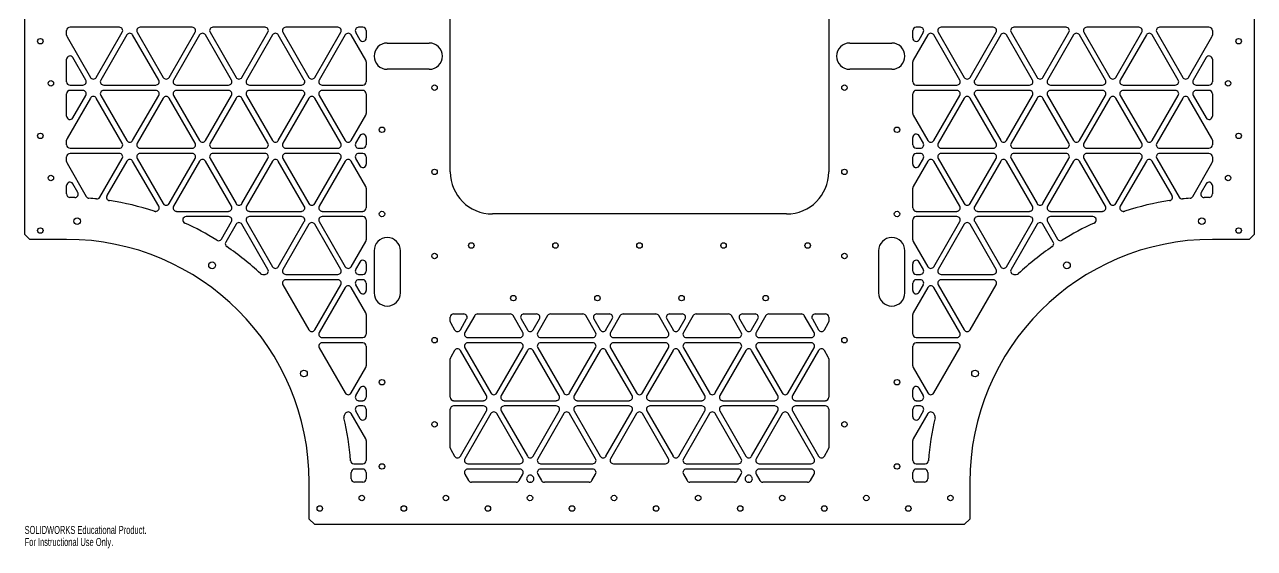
# Model space of a CAD drawing. Header units: inches. Extents: x -14.6 to 14.6, y -15.4 to 14.9.
# Drawn here: x -14.62 to 14.62, y -15.45 to -3 of the extents above; entities that cross this region are included whole.
import ezdxf

# ---------------------------------------------------------------- set-up
doc = ezdxf.new("R2010")
doc.units = ezdxf.units.IN
doc.header["$MEASUREMENT"] = 0
doc.styles.add('SLDTEXTSTYLE0', font='TXT', dxfattribs={"width": 0.7})

msp = doc.modelspace()

# ---------------------------------------------------------------- linework, layer by layer
at = {"color": 7, "linetype": 'Continuous', "lineweight": 25}
for p, q in [((-14.625, 7.98), (-14.625, -7.98)), ((14.625, -7.98), (14.625, 7.98)), ((-4.5, -6.5), (-4.5, 4.25)), ((4.5, 4.25), (4.5, -6.5)), ((-13.625, -3.254), (-13.625, -3.143)), ((-12.371, -3.062), (-13.545, -3.062)), ((-12.921, -4.255), (-12.302, -3.183)), ((-11.947, -3.183), (-11.328, -4.255)), ((-10.639, -3.062), (-11.878, -3.062)), ((-11.189, -4.255), (-10.57, -3.183)), ((-10.215, -3.183), (-9.596, -4.255)), ((-8.907, -3.062), (-10.145, -3.062)), ((-9.457, -4.255), (-8.838, -3.183)), ((-8.483, -3.183), (-7.864, -4.255)), ((-7.175, -3.062), (-8.413, -3.062)), ((-7.725, -4.255), (-7.106, -3.183)), ((-6.751, -3.183), (-6.649, -3.358)), ((-6.58, -3.062), (-6.681, -3.062)), ((-6.5, -3.143), (-6.5, -3.318)), ((6.5, -3.318), (6.5, -3.143)), ((6.681, -3.062), (6.58, -3.062)), ((6.649, -3.358), (6.751, -3.183)), ((7.106, -3.183), (7.725, -4.255)), ((8.413, -3.062), (7.175, -3.062)), ((7.864, -4.255), (8.483, -3.183)), ((8.838, -3.183), (9.457, -4.255)), ((10.145, -3.062), (8.907, -3.062)), ((9.596, -4.255), (10.215, -3.183)), ((10.57, -3.183), (11.189, -4.255)), ((11.878, -3.062), (10.639, -3.062)), ((11.328, -4.255), (11.947, -3.183)), ((12.302, -3.183), (12.921, -4.255)), ((13.545, -3.062), (12.371, -3.062)), ((13.625, -3.143), (13.625, -3.254)), ((-13.614, -3.294), (-13.06, -4.255)), ((-12.194, -3.245), (-12.813, -4.317)), ((-11.436, -4.317), (-12.055, -3.245)), ((-10.462, -3.245), (-11.081, -4.317)), ((-9.704, -4.317), (-10.323, -3.245)), ((-8.73, -3.245), (-9.349, -4.317)), ((-7.972, -4.317), (-8.591, -3.245)), ((-6.997, -3.245), (-7.617, -4.317)), ((-6.511, -3.848), (-6.859, -3.245)), ((-6, -3.438), (-5, -3.438)), ((5, -3.438), (6, -3.438)), ((6.859, -3.245), (6.511, -3.848)), ((7.617, -4.317), (6.997, -3.245)), ((8.591, -3.245), (7.972, -4.317)), ((9.349, -4.317), (8.73, -3.245)), ((10.323, -3.245), (9.704, -4.317)), ((11.081, -4.317), (10.462, -3.245)), ((12.055, -3.245), (11.436, -4.317)), ((12.813, -4.317), (12.194, -3.245)), ((13.06, -4.255), (13.614, -3.294)), ((-13.168, -4.317), (-13.476, -3.784)), ((13.476, -3.784), (13.168, -4.317)), ((-13.625, -4.357), (-13.625, -3.824)), ((-6.5, -3.888), (-6.5, -4.357)), ((-5, -4.062), (-6, -4.062)), ((6, -4.062), (5, -4.062)), ((6.5, -4.357), (6.5, -3.888)), ((13.625, -3.824), (13.625, -4.357)), ((-13.625, -5.176), (-13.625, -4.643)), ((-13.545, -4.438), (-13.237, -4.438)), ((-13.237, -4.562), (-13.545, -4.562)), ((-12.744, -4.438), (-11.505, -4.438)), ((-11.505, -4.562), (-12.744, -4.562)), ((-11.012, -4.438), (-9.773, -4.438)), ((-9.773, -4.562), (-11.012, -4.562)), ((-9.279, -4.438), (-8.041, -4.438)), ((-8.041, -4.562), (-9.279, -4.562)), ((-7.547, -4.438), (-6.58, -4.438)), ((-6.58, -4.562), (-7.547, -4.562)), ((-6.5, -4.643), (-6.5, -5.112)), ((6.5, -5.112), (6.5, -4.643)), ((6.58, -4.438), (7.547, -4.438)), ((7.547, -4.562), (6.58, -4.562)), ((8.041, -4.438), (9.279, -4.438)), ((9.279, -4.562), (8.041, -4.562)), ((9.773, -4.438), (11.012, -4.438)), ((11.012, -4.562), (9.773, -4.562)), ((11.505, -4.438), (12.744, -4.438)), ((12.744, -4.562), (11.505, -4.562)), ((13.237, -4.438), (13.545, -4.438)), ((13.545, -4.562), (13.237, -4.562)), ((13.625, -4.643), (13.625, -5.176)), ((-13.06, -4.745), (-13.614, -5.706)), ((-13.476, -5.216), (-13.168, -4.683)), ((-12.302, -5.817), (-12.921, -4.745)), ((-12.813, -4.683), (-12.194, -5.755)), ((-12.055, -5.755), (-11.436, -4.683)), ((-11.328, -4.745), (-11.947, -5.817)), ((-10.57, -5.817), (-11.189, -4.745)), ((-11.081, -4.683), (-10.462, -5.755)), ((-10.323, -5.755), (-9.704, -4.683)), ((-9.596, -4.745), (-10.215, -5.817)), ((-8.838, -5.817), (-9.457, -4.745)), ((-9.349, -4.683), (-8.73, -5.755)), ((-8.591, -5.755), (-7.972, -4.683)), ((-7.864, -4.745), (-8.483, -5.817)), ((-7.106, -5.817), (-7.725, -4.745)), ((-7.617, -4.683), (-6.997, -5.755)), ((6.997, -5.755), (7.617, -4.683)), ((7.725, -4.745), (7.106, -5.817)), ((8.483, -5.817), (7.864, -4.745)), ((7.972, -4.683), (8.591, -5.755)), ((8.73, -5.755), (9.349, -4.683)), ((9.457, -4.745), (8.838, -5.817)), ((10.215, -5.817), (9.596, -4.745)), ((9.704, -4.683), (10.323, -5.755)), ((10.462, -5.755), (11.081, -4.683)), ((11.189, -4.745), (10.57, -5.817)), ((11.947, -5.817), (11.328, -4.745)), ((11.436, -4.683), (12.055, -5.755)), ((12.194, -5.755), (12.813, -4.683)), ((12.921, -4.745), (12.302, -5.817)), ((13.614, -5.706), (13.06, -4.745)), ((13.168, -4.683), (13.476, -5.216)), ((-6.859, -5.755), (-6.511, -5.152)), ((6.511, -5.152), (6.859, -5.755)), ((-13.625, -5.857), (-13.625, -5.746)), ((-6.649, -5.642), (-6.751, -5.817)), ((-6.5, -5.682), (-6.5, -5.857)), ((6.5, -5.857), (6.5, -5.682)), ((6.751, -5.817), (6.649, -5.642)), ((13.625, -5.746), (13.625, -5.857)), ((-13.625, -6.254), (-13.625, -6.143)), ((-13.545, -5.938), (-12.371, -5.938)), ((-12.371, -6.062), (-13.545, -6.062)), ((-11.878, -5.938), (-10.639, -5.938)), ((-10.639, -6.062), (-11.878, -6.062)), ((-10.145, -5.938), (-8.907, -5.938)), ((-8.907, -6.062), (-10.145, -6.062)), ((-8.413, -5.938), (-7.175, -5.938)), ((-7.175, -6.062), (-8.413, -6.062)), ((-6.681, -5.938), (-6.58, -5.938)), ((-6.58, -6.062), (-6.681, -6.062)), ((-6.5, -6.143), (-6.5, -6.318)), ((6.5, -6.318), (6.5, -6.143)), ((6.58, -5.938), (6.681, -5.938)), ((6.681, -6.062), (6.58, -6.062)), ((7.175, -5.938), (8.413, -5.938)), ((8.413, -6.062), (7.175, -6.062)), ((8.907, -5.938), (10.145, -5.938)), ((10.145, -6.062), (8.907, -6.062)), ((10.639, -5.938), (11.878, -5.938)), ((11.878, -6.062), (10.639, -6.062)), ((12.371, -5.938), (13.545, -5.938)), ((13.545, -6.062), (12.371, -6.062)), ((13.625, -6.143), (13.625, -6.254)), ((-13.614, -6.294), (-13.157, -7.086)), ((-12.833, -7.103), (-12.302, -6.183)), ((-12.194, -6.245), (-12.666, -7.063)), ((-11.436, -7.317), (-12.055, -6.245)), ((-11.947, -6.183), (-11.328, -7.255)), ((-11.189, -7.255), (-10.57, -6.183)), ((-10.462, -6.245), (-11.081, -7.317)), ((-9.704, -7.317), (-10.323, -6.245)), ((-10.215, -6.183), (-9.596, -7.255)), ((-9.457, -7.255), (-8.838, -6.183)), ((-8.73, -6.245), (-9.349, -7.317)), ((-7.972, -7.317), (-8.591, -6.245)), ((-8.483, -6.183), (-7.864, -7.255)), ((-7.725, -7.255), (-7.106, -6.183)), ((-6.997, -6.245), (-7.617, -7.317)), ((-6.511, -6.848), (-6.859, -6.245)), ((-6.751, -6.183), (-6.649, -6.358)), ((6.859, -6.245), (6.511, -6.848)), ((6.649, -6.358), (6.751, -6.183)), ((7.617, -7.317), (6.997, -6.245)), ((7.106, -6.183), (7.725, -7.255)), ((7.864, -7.255), (8.483, -6.183)), ((8.591, -6.245), (7.972, -7.317)), ((9.349, -7.317), (8.73, -6.245)), ((8.838, -6.183), (9.457, -7.255)), ((9.596, -7.255), (10.215, -6.183)), ((10.323, -6.245), (9.704, -7.317)), ((11.081, -7.317), (10.462, -6.245)), ((10.57, -6.183), (11.189, -7.255)), ((11.328, -7.255), (11.947, -6.183)), ((12.055, -6.245), (11.436, -7.317)), ((12.666, -7.063), (12.194, -6.245)), ((12.302, -6.183), (12.833, -7.103)), ((13.157, -7.086), (13.614, -6.294)), ((-13.625, -7.025), (-13.625, -6.824)), ((-13.358, -6.988), (-13.476, -6.784)), ((-6.5, -6.888), (-6.5, -7.357)), ((6.5, -7.357), (6.5, -6.888)), ((13.476, -6.784), (13.358, -6.988)), ((13.625, -6.824), (13.625, -7.025)), ((-11.517, -7.438), (-11.505, -7.438)), ((-11.012, -7.438), (-9.773, -7.438)), ((-9.773, -7.562), (-10.783, -7.562)), ((-9.279, -7.438), (-8.041, -7.438)), ((-8.041, -7.562), (-9.279, -7.562)), ((-7.547, -7.438), (-6.58, -7.438)), ((-6.58, -7.562), (-7.547, -7.562)), ((3.5, -7.5), (-3.5, -7.5)), ((6.58, -7.438), (7.547, -7.438)), ((7.547, -7.562), (6.58, -7.562)), ((8.041, -7.438), (9.279, -7.438)), ((9.279, -7.562), (8.041, -7.562)), ((9.773, -7.438), (11.012, -7.438)), ((10.783, -7.562), (9.773, -7.562)), ((11.505, -7.438), (11.517, -7.438)), ((-9.942, -8.096), (-9.704, -7.683)), ((-9.596, -7.745), (-9.842, -8.171)), ((-8.838, -8.818), (-9.457, -7.745)), ((-9.349, -7.683), (-8.73, -8.755)), ((-8.591, -8.755), (-7.972, -7.683)), ((-7.864, -7.745), (-8.483, -8.818)), ((-7.106, -8.818), (-7.725, -7.745)), ((-7.617, -7.683), (-6.997, -8.755)), ((-6.5, -7.643), (-6.5, -8.112)), ((6.5, -8.112), (6.5, -7.643)), ((6.997, -8.755), (7.617, -7.683)), ((7.725, -7.745), (7.106, -8.818)), ((8.483, -8.818), (7.864, -7.745)), ((7.972, -7.683), (8.591, -8.755)), ((8.73, -8.755), (9.349, -7.683)), ((9.457, -7.745), (8.838, -8.818)), ((9.842, -8.171), (9.596, -7.745)), ((9.704, -7.683), (9.942, -8.096)), ((-14.625, -7.98), (-14.5, -8.105)), ((-13.625, -8.105), (-14.5, -8.105)), ((-6.859, -8.755), (-6.511, -8.152)), ((6.511, -8.152), (6.859, -8.755)), ((14.5, -8.105), (13.625, -8.105)), ((14.5, -8.105), (14.625, -7.98)), ((-6.312, -8.375), (-6.312, -9.375)), ((-5.688, -9.375), (-5.688, -8.375)), ((5.688, -8.375), (5.688, -9.375)), ((6.312, -9.375), (6.312, -8.375)), ((-6.649, -8.642), (-6.751, -8.818)), ((-6.5, -8.682), (-6.5, -8.857)), ((6.5, -8.857), (6.5, -8.682)), ((6.751, -8.818), (6.649, -8.642)), ((-8.962, -8.938), (-8.907, -8.938)), ((-8.413, -8.938), (-7.175, -8.938)), ((-7.175, -9.062), (-8.413, -9.062)), ((-6.681, -8.938), (-6.58, -8.938)), ((-6.58, -9.062), (-6.681, -9.062)), ((6.58, -8.938), (6.681, -8.938)), ((6.681, -9.062), (6.58, -9.062)), ((7.175, -8.938), (8.413, -8.938)), ((8.413, -9.062), (7.175, -9.062)), ((8.907, -8.938), (8.962, -8.938)), ((-8.483, -9.182), (-7.864, -10.255)), ((-7.725, -10.255), (-7.106, -9.182)), ((-6.997, -9.245), (-7.617, -10.318)), ((-6.511, -9.848), (-6.859, -9.245)), ((-6.751, -9.182), (-6.649, -9.358)), ((-6.5, -9.143), (-6.5, -9.318)), ((6.5, -9.318), (6.5, -9.143)), ((6.859, -9.245), (6.511, -9.848)), ((6.649, -9.358), (6.751, -9.182)), ((7.617, -10.318), (6.997, -9.245)), ((7.106, -9.182), (7.725, -10.255)), ((7.864, -10.255), (8.483, -9.182)), ((-6.5, -9.888), (-6.5, -10.357)), ((-4.42, -9.875), (-4.18, -9.875)), ((-3.92, -9.915), (-4.153, -10.318)), ((-3.851, -9.875), (-3.077, -9.875)), ((-2.776, -10.318), (-3.008, -9.915)), ((-2.748, -9.875), (-2.448, -9.875)), ((-2.188, -9.915), (-2.421, -10.318)), ((-2.119, -9.875), (-1.345, -9.875)), ((-1.044, -10.318), (-1.276, -9.915)), ((-1.016, -9.875), (-0.716, -9.875)), ((-0.456, -9.915), (-0.688, -10.318)), ((-0.387, -9.875), (0.387, -9.875)), ((0.688, -10.318), (0.456, -9.915)), ((0.716, -9.875), (1.016, -9.875)), ((1.276, -9.915), (1.044, -10.318)), ((1.345, -9.875), (2.119, -9.875)), ((2.421, -10.318), (2.188, -9.915)), ((2.448, -9.875), (2.748, -9.875)), ((3.008, -9.915), (2.776, -10.318)), ((3.077, -9.875), (3.851, -9.875)), ((4.153, -10.318), (3.92, -9.915)), ((4.18, -9.875), (4.42, -9.875)), ((6.5, -10.357), (6.5, -9.888)), ((-4.5, -10.059), (-4.5, -9.955)), ((-4.489, -10.099), (-4.399, -10.255)), ((-4.261, -10.255), (-4.111, -9.995)), ((-2.817, -9.995), (-2.667, -10.255)), ((-2.529, -10.255), (-2.379, -9.995)), ((-1.085, -9.995), (-0.935, -10.255)), ((-0.797, -10.255), (-0.647, -9.995)), ((0.647, -9.995), (0.797, -10.255)), ((0.935, -10.255), (1.085, -9.995)), ((2.379, -9.995), (2.529, -10.255)), ((2.667, -10.255), (2.817, -9.995)), ((4.111, -9.995), (4.261, -10.255)), ((4.399, -10.255), (4.489, -10.099)), ((4.5, -9.955), (4.5, -10.059)), ((-7.547, -10.438), (-6.58, -10.438)), ((-4.083, -10.438), (-2.845, -10.438)), ((-2.351, -10.438), (-1.113, -10.438)), ((-0.619, -10.438), (0.619, -10.438)), ((1.113, -10.438), (2.351, -10.438)), ((2.845, -10.438), (4.083, -10.438)), ((6.58, -10.438), (7.547, -10.438)), ((-7.617, -10.682), (-6.997, -11.755)), ((-6.58, -10.562), (-7.547, -10.562)), ((-6.5, -10.643), (-6.5, -11.112)), ((-4.399, -10.745), (-4.489, -10.901)), ((-3.642, -11.818), (-4.261, -10.745)), ((-4.153, -10.682), (-3.533, -11.755)), ((-2.845, -10.562), (-4.083, -10.562)), ((-3.395, -11.755), (-2.776, -10.682)), ((-2.667, -10.745), (-3.287, -11.818)), ((-1.91, -11.818), (-2.529, -10.745)), ((-2.421, -10.682), (-1.801, -11.755)), ((-1.113, -10.562), (-2.351, -10.562)), ((-1.663, -11.755), (-1.044, -10.682)), ((-0.935, -10.745), (-1.555, -11.818)), ((-0.178, -11.818), (-0.797, -10.745)), ((-0.688, -10.682), (-0.069, -11.755)), ((0.619, -10.562), (-0.619, -10.562)), ((0.069, -11.755), (0.688, -10.682)), ((0.797, -10.745), (0.178, -11.818)), ((1.555, -11.818), (0.935, -10.745)), ((1.044, -10.682), (1.663, -11.755)), ((2.351, -10.562), (1.113, -10.562)), ((1.801, -11.755), (2.421, -10.682)), ((2.529, -10.745), (1.91, -11.818)), ((3.287, -11.818), (2.667, -10.745)), ((2.776, -10.682), (3.395, -11.755)), ((4.083, -10.562), (2.845, -10.562)), ((3.533, -11.755), (4.153, -10.682)), ((4.261, -10.745), (3.642, -11.818)), ((4.489, -10.901), (4.399, -10.745)), ((6.5, -11.112), (6.5, -10.643)), ((7.547, -10.562), (6.58, -10.562)), ((6.997, -11.755), (7.617, -10.682)), ((-4.5, -11.857), (-4.5, -10.941)), ((4.5, -10.941), (4.5, -11.857)), ((-6.859, -11.755), (-6.511, -11.152)), ((6.511, -11.152), (6.859, -11.755)), ((-6.649, -11.642), (-6.751, -11.818)), ((-6.5, -11.682), (-6.5, -11.857)), ((6.5, -11.857), (6.5, -11.682)), ((6.751, -11.818), (6.649, -11.642)), ((-6.681, -11.938), (-6.58, -11.938)), ((-4.42, -11.938), (-3.711, -11.938)), ((-3.217, -11.938), (-1.979, -11.938)), ((-1.485, -11.938), (-0.247, -11.938)), ((0.247, -11.938), (1.485, -11.938)), ((1.979, -11.938), (3.217, -11.938)), ((3.711, -11.938), (4.42, -11.938)), ((6.58, -11.938), (6.681, -11.938)), ((-6.997, -12.245), (-7.022, -12.287)), ((-6.511, -12.848), (-6.859, -12.245)), ((-6.751, -12.182), (-6.649, -12.358)), ((-6.58, -12.062), (-6.681, -12.062)), ((-6.5, -12.143), (-6.5, -12.318)), ((-4.5, -13.059), (-4.5, -12.143)), ((-3.711, -12.062), (-4.42, -12.062)), ((-4.261, -13.255), (-3.642, -12.182)), ((-3.533, -12.245), (-4.153, -13.318)), ((-2.776, -13.318), (-3.395, -12.245)), ((-3.287, -12.182), (-2.667, -13.255)), ((-1.979, -12.062), (-3.217, -12.062)), ((-2.529, -13.255), (-1.91, -12.182)), ((-1.801, -12.245), (-2.421, -13.318)), ((-1.044, -13.318), (-1.663, -12.245)), ((-1.555, -12.182), (-0.935, -13.255)), ((-0.247, -12.062), (-1.485, -12.062)), ((-0.797, -13.255), (-0.178, -12.182)), ((-0.069, -12.245), (-0.688, -13.318)), ((0.688, -13.318), (0.069, -12.245)), ((0.178, -12.182), (0.797, -13.255)), ((1.485, -12.062), (0.247, -12.062)), ((0.935, -13.255), (1.555, -12.182)), ((1.663, -12.245), (1.044, -13.318)), ((2.421, -13.318), (1.801, -12.245)), ((1.91, -12.182), (2.529, -13.255)), ((3.217, -12.062), (1.979, -12.062)), ((2.667, -13.255), (3.287, -12.182)), ((3.395, -12.245), (2.776, -13.318)), ((4.153, -13.318), (3.533, -12.245)), ((3.642, -12.182), (4.261, -13.255)), ((4.42, -12.062), (3.711, -12.062)), ((4.5, -12.143), (4.5, -13.059)), ((6.5, -12.318), (6.5, -12.143)), ((6.859, -12.245), (6.511, -12.848)), ((6.681, -12.062), (6.58, -12.062)), ((6.649, -12.358), (6.751, -12.182)), ((7.022, -12.287), (6.997, -12.245)), ((-6.5, -12.888), (-6.5, -13.357)), ((-4.489, -13.099), (-4.399, -13.255)), ((4.399, -13.255), (4.489, -13.099)), ((6.5, -13.357), (6.5, -12.888)), ((-6.795, -13.438), (-6.58, -13.438)), ((-4.083, -13.438), (-2.845, -13.438)), ((-2.351, -13.438), (-1.113, -13.438)), ((-0.619, -13.438), (0.619, -13.438)), ((1.113, -13.438), (2.351, -13.438)), ((2.845, -13.438), (4.083, -13.438)), ((6.58, -13.438), (6.795, -13.438)), ((-6.58, -13.562), (-6.779, -13.562)), ((-6.5, -13.643), (-6.5, -13.795)), ((-4.153, -13.682), (-4.065, -13.835)), ((-2.845, -13.562), (-4.083, -13.562)), ((-2.864, -13.835), (-2.776, -13.682)), ((-2.667, -13.745), (-2.673, -13.755)), ((-2.523, -13.755), (-2.529, -13.745)), ((-2.421, -13.682), (-2.332, -13.835)), ((-1.113, -13.562), (-2.351, -13.562)), ((-1.132, -13.835), (-1.044, -13.682)), ((1.044, -13.682), (1.132, -13.835)), ((2.351, -13.562), (1.113, -13.562)), ((2.332, -13.835), (2.421, -13.682)), ((2.529, -13.745), (2.523, -13.755)), ((2.673, -13.755), (2.667, -13.745)), ((2.776, -13.682), (2.864, -13.835)), ((4.083, -13.562), (2.845, -13.562)), ((4.065, -13.835), (4.153, -13.682)), ((6.5, -13.795), (6.5, -13.643)), ((6.779, -13.562), (6.58, -13.562)), ((-7.855, -14.75), (-7.855, -13.875)), ((-6.58, -13.875), (-6.775, -13.875)), ((-2.933, -13.875), (-3.995, -13.875)), ((-2.592, -13.875), (-2.604, -13.875)), ((-1.201, -13.875), (-2.263, -13.875)), ((2.263, -13.875), (1.201, -13.875)), ((2.604, -13.875), (2.592, -13.875)), ((3.995, -13.875), (2.933, -13.875)), ((6.775, -13.875), (6.58, -13.875)), ((7.855, -13.875), (7.855, -14.75)), ((-7.855, -14.75), (-7.73, -14.875)), ((-7.73, -14.875), (7.73, -14.875)), ((7.73, -14.875), (7.855, -14.75))]:
    msp.add_line(p, q, dxfattribs=at)
for centre, radius in [((-14.25, -3.395), 0.065), ((14.25, -3.395), 0.065), ((-14, -4.395), 0.065), ((14, -4.395), 0.065), ((-4.875, -4.5), 0.065), ((4.875, -4.5), 0.065), ((-6.125, -5.5), 0.065), ((6.125, -5.5), 0.065), ((-14.25, -5.645), 0.065), ((14.25, -5.645), 0.065), ((-14, -6.645), 0.065), ((-4.875, -6.5), 0.065), ((4.875, -6.5), 0.065), ((14, -6.645), 0.065), ((-13.375, -7.673), 0.0795), ((-6.125, -7.5), 0.065), ((6.125, -7.5), 0.065), ((13.375, -7.673), 0.0795), ((-14.25, -7.895), 0.065), ((14.25, -7.895), 0.065), ((-4, -8.25), 0.065), ((-2, -8.25), 0.065), ((0, -8.25), 0.065), ((2, -8.25), 0.065), ((4, -8.25), 0.065), ((-4.875, -8.5), 0.065), ((4.875, -8.5), 0.065), ((-10.166, -8.721), 0.0795), ((10.166, -8.721), 0.0795), ((-3, -9.5), 0.065), ((-1, -9.5), 0.065), ((1, -9.5), 0.065), ((3, -9.5), 0.065), ((-4.875, -10.5), 0.065), ((4.875, -10.5), 0.065), ((-7.98, -11.293), 0.0795), ((7.98, -11.293), 0.0795), ((-6.125, -11.5), 0.065), ((6.125, -11.5), 0.065), ((-4.875, -12.5), 0.065), ((4.875, -12.5), 0.065), ((-6.125, -13.5), 0.065), ((6.125, -13.5), 0.065), ((-6.605, -14.25), 0.065), ((-4.605, -14.25), 0.065), ((-2.605, -14.25), 0.065), ((-0.605, -14.25), 0.065), ((1.395, -14.25), 0.065), ((3.395, -14.25), 0.065), ((5.395, -14.25), 0.065), ((7.395, -14.25), 0.065), ((-7.605, -14.5), 0.065), ((-5.605, -14.5), 0.065), ((-3.605, -14.5), 0.065), ((-1.605, -14.5), 0.065), ((0.395, -14.5), 0.065), ((2.395, -14.5), 0.065), ((4.395, -14.5), 0.065), ((6.395, -14.5), 0.065)]:
    msp.add_circle(centre, radius, dxfattribs=at)
for centre, radius, start, end in [((-13.545, -3.143), 0.08, 90, 180), ((-12.371, -3.143), 0.08, 330, 90), ((-12.124, -3.285), 0.08, 30, 150), ((-11.878, -3.143), 0.08, 90, 210), ((-10.639, -3.143), 0.08, 330, 90), ((-10.392, -3.285), 0.08, 30, 150), ((-10.145, -3.143), 0.08, 90, 210), ((-8.907, -3.143), 0.08, 330, 90), ((-8.66, -3.285), 0.08, 30, 150), ((-8.413, -3.143), 0.08, 90, 210), ((-7.175, -3.143), 0.08, 330, 90), ((-6.928, -3.285), 0.08, 30, 150), ((-6.681, -3.143), 0.08, 90, 210), ((-6.58, -3.143), 0.08, 0, 90), ((6.58, -3.143), 0.08, 90, 180), ((6.681, -3.143), 0.08, 330, 90), ((6.928, -3.285), 0.08, 30, 150), ((7.175, -3.143), 0.08, 90, 210), ((8.413, -3.143), 0.08, 330, 90), ((8.66, -3.285), 0.08, 30, 150), ((8.907, -3.143), 0.08, 90, 210), ((10.145, -3.143), 0.08, 330, 90), ((10.392, -3.285), 0.08, 30, 150), ((10.639, -3.143), 0.08, 90, 210), ((11.878, -3.143), 0.08, 330, 90), ((12.124, -3.285), 0.08, 30, 150), ((12.371, -3.143), 0.08, 90, 210), ((13.545, -3.143), 0.08, 0, 90), ((-13.545, -3.254), 0.08, 180, 210), ((-6.58, -3.318), 0.08, 210, 0), ((-6, -3.75), 0.312, 90, 270), ((-5, -3.75), 0.312, 270, 90), ((5, -3.75), 0.312, 90, 270), ((6, -3.75), 0.312, 270, 90), ((6.58, -3.318), 0.08, 180, 330), ((13.545, -3.254), 0.08, 330, 360), ((-13.545, -3.824), 0.08, 30, 180), ((13.545, -3.824), 0.08, 0, 150), ((-6.58, -3.888), 0.08, 360, 30), ((6.58, -3.888), 0.08, 150, 180), ((-13.545, -4.357), 0.08, 180, 270), ((-13.237, -4.357), 0.08, 270, 30), ((-12.99, -4.215), 0.08, 210, 330), ((-12.744, -4.357), 0.08, 150, 270), ((-11.505, -4.357), 0.08, 270, 30), ((-11.258, -4.215), 0.08, 210, 330), ((-11.012, -4.357), 0.08, 150, 270), ((-9.773, -4.357), 0.08, 270, 30), ((-9.526, -4.215), 0.08, 210, 330), ((-9.279, -4.357), 0.08, 150, 270), ((-8.041, -4.357), 0.08, 270, 30), ((-7.794, -4.215), 0.08, 210, 330), ((-7.547, -4.357), 0.08, 150, 270), ((-6.58, -4.357), 0.08, 270, 0), ((6.58, -4.357), 0.08, 180, 270), ((7.547, -4.357), 0.08, 270, 30), ((7.794, -4.215), 0.08, 210, 330), ((8.041, -4.357), 0.08, 150, 270), ((9.279, -4.357), 0.08, 270, 30), ((9.526, -4.215), 0.08, 210, 330), ((9.773, -4.357), 0.08, 150, 270), ((11.012, -4.357), 0.08, 270, 30), ((11.258, -4.215), 0.08, 210, 330), ((11.505, -4.357), 0.08, 150, 270), ((12.744, -4.357), 0.08, 270, 30), ((12.99, -4.215), 0.08, 210, 330), ((13.237, -4.357), 0.08, 150, 270), ((13.545, -4.357), 0.08, 270, 360), ((-13.545, -4.643), 0.08, 90, 180), ((-13.237, -4.643), 0.08, 330, 90), ((-12.744, -4.643), 0.08, 90, 210), ((-11.505, -4.643), 0.08, 330, 90), ((-11.012, -4.643), 0.08, 90, 210), ((-9.773, -4.643), 0.08, 330, 90), ((-9.279, -4.643), 0.08, 90, 210), ((-8.041, -4.643), 0.08, 330, 90), ((-7.547, -4.643), 0.08, 90, 210), ((-6.58, -4.643), 0.08, 0, 90), ((6.58, -4.643), 0.08, 90, 180), ((7.547, -4.643), 0.08, 330, 90), ((8.041, -4.643), 0.08, 90, 210), ((9.279, -4.643), 0.08, 330, 90), ((9.773, -4.643), 0.08, 90, 210), ((11.012, -4.643), 0.08, 330, 90), ((11.505, -4.643), 0.08, 90, 210), ((12.744, -4.643), 0.08, 330, 90), ((13.237, -4.643), 0.08, 90, 210), ((13.545, -4.643), 0.08, 0, 90), ((-12.99, -4.785), 0.08, 30, 150), ((-11.258, -4.785), 0.08, 30, 150), ((-9.526, -4.785), 0.08, 30, 150), ((-7.794, -4.785), 0.08, 30, 150), ((7.794, -4.785), 0.08, 30, 150), ((9.526, -4.785), 0.08, 30, 150), ((11.258, -4.785), 0.08, 30, 150), ((12.99, -4.785), 0.08, 30, 150), ((-13.545, -5.176), 0.08, 180, 330), ((-6.58, -5.112), 0.08, 330, 0), ((6.58, -5.112), 0.08, 180, 210), ((13.545, -5.176), 0.08, 210, 0), ((-13.545, -5.746), 0.08, 150, 180), ((-12.371, -5.857), 0.08, 270, 30), ((-12.124, -5.715), 0.08, 210, 330), ((-11.878, -5.857), 0.08, 150, 270), ((-10.639, -5.857), 0.08, 270, 30), ((-10.392, -5.715), 0.08, 210, 330), ((-10.145, -5.857), 0.08, 150, 270), ((-8.907, -5.857), 0.08, 270, 30), ((-8.66, -5.715), 0.08, 210, 330), ((-8.413, -5.857), 0.08, 150, 270), ((-7.175, -5.857), 0.08, 270, 30), ((-6.928, -5.715), 0.08, 210, 330), ((-6.681, -5.857), 0.08, 150, 270), ((-6.58, -5.682), 0.08, 0, 150), ((6.58, -5.682), 0.08, 30, 180), ((6.681, -5.857), 0.08, 270, 30), ((6.928, -5.715), 0.08, 210, 330), ((7.175, -5.857), 0.08, 150, 270), ((8.413, -5.857), 0.08, 270, 30), ((8.66, -5.715), 0.08, 210, 330), ((8.907, -5.857), 0.08, 150, 270), ((10.145, -5.857), 0.08, 270, 30), ((10.392, -5.715), 0.08, 210, 330), ((10.639, -5.857), 0.08, 150, 270), ((11.878, -5.857), 0.08, 270, 30), ((12.124, -5.715), 0.08, 210, 330), ((12.371, -5.857), 0.08, 150, 270), ((13.545, -5.746), 0.08, 0, 30), ((-13.545, -5.857), 0.08, 180, 270), ((-13.545, -6.143), 0.08, 90, 180), ((-12.371, -6.143), 0.08, 330, 90), ((-11.878, -6.143), 0.08, 90, 210), ((-10.639, -6.143), 0.08, 330, 90), ((-10.145, -6.143), 0.08, 90, 210), ((-8.907, -6.143), 0.08, 330, 90), ((-8.413, -6.143), 0.08, 90, 210), ((-7.175, -6.143), 0.08, 330, 90), ((-6.681, -6.143), 0.08, 90, 210), ((-6.58, -5.857), 0.08, 270, 0), ((-6.58, -6.143), 0.08, 0, 90), ((6.58, -5.857), 0.08, 180, 270), ((6.58, -6.143), 0.08, 90, 180), ((6.681, -6.143), 0.08, 330, 90), ((7.175, -6.143), 0.08, 90, 210), ((8.413, -6.143), 0.08, 330, 90), ((8.907, -6.143), 0.08, 90, 210), ((10.145, -6.143), 0.08, 330, 90), ((10.639, -6.143), 0.08, 90, 210), ((11.878, -6.143), 0.08, 330, 90), ((12.371, -6.143), 0.08, 90, 210), ((13.545, -5.857), 0.08, 270, 360), ((13.545, -6.143), 0.08, 0, 90), ((-13.545, -6.254), 0.08, 180, 210), ((-12.124, -6.285), 0.08, 30, 150), ((-10.392, -6.285), 0.08, 30, 150), ((-8.66, -6.285), 0.08, 30, 150), ((-6.928, -6.285), 0.08, 30, 150), ((-6.58, -6.318), 0.08, 210, 0), ((6.58, -6.318), 0.08, 180, 330), ((6.928, -6.285), 0.08, 30, 150), ((8.66, -6.285), 0.08, 30, 150), ((10.392, -6.285), 0.08, 30, 150), ((12.124, -6.285), 0.08, 30, 150), ((13.545, -6.254), 0.08, 330, 360), ((-3.5, -6.5), 1, 180, 270), ((3.5, -6.5), 1, 270, 0), ((-13.545, -6.824), 0.08, 30, 180), ((-13.428, -7.028), 0.08, 268.348, 30), ((-6.58, -6.888), 0.08, 0, 30), ((6.58, -6.888), 0.08, 150, 180), ((13.428, -7.028), 0.08, 150, 271.652), ((13.545, -6.824), 0.08, 0, 150), ((-13.545, -7.025), 0.08, 180, 269.3308), ((-13.625, -13.875), 6.77, 88.348, 89.3308), ((-13.088, -7.046), 0.08, 210, 265.5029), ((-13.625, -13.875), 6.77, 83.9474, 85.5029), ((-12.903, -7.063), 0.08, 263.9474, 330), ((-12.596, -7.103), 0.08, 150, 261.3641), ((-13.625, -13.875), 6.77, 72.0749, 81.3641), ((-11.258, -7.215), 0.08, 210, 330), ((-9.526, -7.215), 0.08, 210, 330), ((-7.794, -7.215), 0.08, 210, 330), ((7.794, -7.215), 0.08, 210, 330), ((9.526, -7.215), 0.08, 210, 330), ((11.258, -7.215), 0.08, 210, 330), ((13.625, -13.875), 6.77, 98.6359, 107.9251), ((12.596, -7.103), 0.08, 278.6359, 30), ((12.903, -7.063), 0.08, 210, 276.0526), ((13.625, -13.875), 6.77, 94.4971, 96.0526), ((13.088, -7.046), 0.08, 274.4971, 330), ((13.625, -13.875), 6.77, 90.6692, 91.652), ((13.545, -7.025), 0.08, 270.6692, 360), ((-11.517, -7.357), 0.08, 252.0749, 270), ((-11.505, -7.357), 0.08, 270, 30), ((-11.012, -7.357), 0.08, 150, 270), ((-10.783, -7.643), 0.08, 90, 245.4852), ((-9.773, -7.357), 0.08, 270, 30), ((-9.773, -7.643), 0.08, 330, 90), ((-9.279, -7.357), 0.08, 150, 270), ((-9.279, -7.643), 0.08, 90, 210), ((-8.041, -7.357), 0.08, 270, 30), ((-8.041, -7.643), 0.08, 330, 90), ((-7.547, -7.357), 0.08, 150, 270), ((-7.547, -7.643), 0.08, 90, 210), ((-6.58, -7.357), 0.08, 270, 0), ((-6.58, -7.643), 0.08, 0, 90), ((6.58, -7.357), 0.08, 180, 270), ((6.58, -7.643), 0.08, 90, 180), ((7.547, -7.357), 0.08, 270, 30), ((7.547, -7.643), 0.08, 330, 90), ((8.041, -7.357), 0.08, 150, 270), ((8.041, -7.643), 0.08, 90, 210), ((9.279, -7.357), 0.08, 270, 30), ((9.279, -7.643), 0.08, 330, 90), ((9.773, -7.357), 0.08, 150, 270), ((9.773, -7.643), 0.08, 90, 210), ((10.783, -7.643), 0.08, 294.5148, 90), ((11.012, -7.357), 0.08, 270, 30), ((11.505, -7.357), 0.08, 150, 270), ((11.517, -7.357), 0.08, 270, 287.9251), ((-13.625, -13.875), 6.77, 58.1629, 65.4852), ((-9.526, -7.785), 0.08, 30, 150), ((-7.794, -7.785), 0.08, 30, 150), ((7.794, -7.785), 0.08, 30, 150), ((9.526, -7.785), 0.08, 30, 150), ((13.625, -13.875), 6.77, 114.5148, 121.8371), ((-13.625, -13.875), 5.77, 0, 90), ((-10.012, -8.056), 0.08, 238.1629, 330), ((-9.772, -8.211), 0.08, 150, 235.7756), ((-6.58, -8.112), 0.08, 330, 0), ((-6, -8.375), 0.313, 0, 180), ((6, -8.375), 0.313, 0, 180), ((6.58, -8.112), 0.08, 180, 210), ((13.625, -13.875), 5.77, 90, 180), ((9.772, -8.211), 0.08, 304.2244, 30), ((10.012, -8.056), 0.08, 210, 301.8371), ((-13.625, -13.875), 6.77, 47.0949, 55.7756), ((13.625, -13.875), 6.77, 124.2244, 132.9051), ((-8.66, -8.715), 0.08, 210, 330), ((-6.928, -8.715), 0.08, 210, 330), ((-6.58, -8.682), 0.08, 0, 150), ((6.58, -8.682), 0.08, 30, 180), ((6.928, -8.715), 0.08, 210, 330), ((8.66, -8.715), 0.08, 210, 330), ((-8.962, -8.857), 0.08, 227.0949, 270), ((-8.907, -8.857), 0.08, 270, 30), ((-8.413, -8.857), 0.08, 150, 270), ((-8.413, -9.143), 0.08, 90, 210), ((-7.175, -8.857), 0.08, 270, 30), ((-7.175, -9.143), 0.08, 330, 90), ((-6.681, -8.857), 0.08, 150, 270), ((-6.681, -9.143), 0.08, 90, 210), ((-6.58, -8.857), 0.08, 270, 0), ((-6.58, -9.143), 0.08, 0, 90), ((6.58, -8.857), 0.08, 180, 270), ((6.58, -9.143), 0.08, 90, 180), ((6.681, -8.857), 0.08, 270, 30), ((6.681, -9.143), 0.08, 330, 90), ((7.175, -8.857), 0.08, 150, 270), ((7.175, -9.143), 0.08, 90, 210), ((8.413, -8.857), 0.08, 270, 30), ((8.413, -9.143), 0.08, 330, 90), ((8.907, -8.857), 0.08, 150, 270), ((8.962, -8.857), 0.08, 270, 312.9051), ((-6.928, -9.285), 0.08, 30, 150), ((-6.58, -9.318), 0.08, 210, 0), ((6.58, -9.318), 0.08, 180, 330), ((6.928, -9.285), 0.08, 30, 150), ((-6, -9.375), 0.313, 180, 0), ((6, -9.375), 0.313, 180, 0), ((-6.58, -9.888), 0.08, 0, 30), ((-4.42, -9.955), 0.08, 90, 180), ((-4.18, -9.955), 0.08, 330, 90), ((-3.851, -9.955), 0.08, 90, 150), ((-3.077, -9.955), 0.08, 30, 90), ((-2.748, -9.955), 0.08, 90, 210), ((-2.448, -9.955), 0.08, 330, 90), ((-2.119, -9.955), 0.08, 90, 150), ((-1.345, -9.955), 0.08, 30, 90), ((-1.016, -9.955), 0.08, 90, 210), ((-0.716, -9.955), 0.08, 330, 90), ((-0.387, -9.955), 0.08, 90, 150), ((0.387, -9.955), 0.08, 30, 90), ((0.716, -9.955), 0.08, 90, 210), ((1.016, -9.955), 0.08, 330, 90), ((1.345, -9.955), 0.08, 90, 150), ((2.119, -9.955), 0.08, 30, 90), ((2.448, -9.955), 0.08, 90, 210), ((2.748, -9.955), 0.08, 330, 90), ((3.077, -9.955), 0.08, 90, 150), ((3.851, -9.955), 0.08, 30, 90), ((4.18, -9.955), 0.08, 90, 210), ((4.42, -9.955), 0.08, 0, 90), ((6.58, -9.888), 0.08, 150, 180), ((-4.42, -10.059), 0.08, 180, 210), ((4.42, -10.059), 0.08, 330, 0), ((-7.794, -10.215), 0.08, 210, 330), ((-7.547, -10.357), 0.08, 150, 270), ((-6.58, -10.357), 0.08, 270, 0), ((-4.33, -10.215), 0.08, 210, 330), ((-4.083, -10.357), 0.08, 150, 270), ((-2.845, -10.357), 0.08, 270, 30), ((-2.598, -10.215), 0.08, 210, 330), ((-2.351, -10.357), 0.08, 150, 270), ((-1.113, -10.357), 0.08, 270, 30), ((-0.866, -10.215), 0.08, 210, 330), ((-0.619, -10.357), 0.08, 150, 270), ((0.619, -10.357), 0.08, 270, 30), ((0.866, -10.215), 0.08, 210, 330), ((1.113, -10.357), 0.08, 150, 270), ((2.351, -10.357), 0.08, 270, 30), ((2.598, -10.215), 0.08, 210, 330), ((2.845, -10.357), 0.08, 150, 270), ((4.083, -10.357), 0.08, 270, 30), ((4.33, -10.215), 0.08, 210, 330), ((6.58, -10.357), 0.08, 180, 270), ((7.547, -10.357), 0.08, 270, 30), ((7.794, -10.215), 0.08, 210, 330), ((-7.547, -10.643), 0.08, 90, 210), ((-6.58, -10.643), 0.08, 0, 90), ((-4.33, -10.785), 0.08, 30, 150), ((-4.083, -10.643), 0.08, 90, 210), ((-2.845, -10.643), 0.08, 330, 90), ((-2.598, -10.785), 0.08, 30, 150), ((-2.351, -10.643), 0.08, 90, 210), ((-1.113, -10.643), 0.08, 330, 90), ((-0.866, -10.785), 0.08, 30, 150), ((-0.619, -10.643), 0.08, 90, 210), ((0.619, -10.643), 0.08, 330, 90), ((0.866, -10.785), 0.08, 30, 150), ((1.113, -10.643), 0.08, 90, 210), ((2.351, -10.643), 0.08, 330, 90), ((2.598, -10.785), 0.08, 30, 150), ((2.845, -10.643), 0.08, 90, 210), ((4.083, -10.643), 0.08, 330, 90), ((4.33, -10.785), 0.08, 30, 150), ((6.58, -10.643), 0.08, 90, 180), ((7.547, -10.643), 0.08, 330, 90), ((-6.58, -11.112), 0.08, 330, 0), ((-4.42, -10.941), 0.08, 150, 180), ((4.42, -10.941), 0.08, 0, 30), ((6.58, -11.112), 0.08, 180, 210), ((-6.58, -11.682), 0.08, 0, 150), ((6.58, -11.682), 0.08, 30, 180), ((-6.928, -11.715), 0.08, 210, 330), ((-6.681, -11.857), 0.08, 150, 270), ((-6.58, -11.857), 0.08, 270, 0), ((-4.42, -11.857), 0.08, 180, 270), ((-3.711, -11.857), 0.08, 270, 30), ((-3.464, -11.715), 0.08, 210, 330), ((-3.217, -11.857), 0.08, 150, 270), ((-1.979, -11.857), 0.08, 270, 30), ((-1.732, -11.715), 0.08, 210, 330), ((-1.485, -11.857), 0.08, 150, 270), ((-0.247, -11.857), 0.08, 270, 30), ((0, -11.715), 0.08, 210, 330), ((0.247, -11.857), 0.08, 150, 270), ((1.485, -11.857), 0.08, 270, 30), ((1.732, -11.715), 0.08, 210, 330), ((1.979, -11.857), 0.08, 150, 270), ((3.217, -11.857), 0.08, 270, 30), ((3.464, -11.715), 0.08, 210, 330), ((3.711, -11.857), 0.08, 150, 270), ((4.42, -11.857), 0.08, 270, 0), ((6.58, -11.857), 0.08, 180, 270), ((6.681, -11.857), 0.08, 270, 30), ((6.928, -11.715), 0.08, 210, 330), ((-6.928, -12.285), 0.08, 30, 150), ((-6.681, -12.143), 0.08, 90, 210), ((-6.58, -12.143), 0.08, 0, 90), ((-4.42, -12.143), 0.08, 90, 180), ((-3.711, -12.143), 0.08, 330, 90), ((-3.464, -12.285), 0.08, 30, 150), ((-3.217, -12.143), 0.08, 90, 210), ((-1.979, -12.143), 0.08, 330, 90), ((-1.732, -12.285), 0.08, 30, 150), ((-1.485, -12.143), 0.08, 90, 210), ((-0.247, -12.143), 0.08, 330, 90), ((0, -12.285), 0.08, 30, 150), ((0.247, -12.143), 0.08, 90, 210), ((1.485, -12.143), 0.08, 330, 90), ((1.732, -12.285), 0.08, 30, 150), ((1.979, -12.143), 0.08, 90, 210), ((3.217, -12.143), 0.08, 330, 90), ((3.464, -12.285), 0.08, 30, 150), ((3.711, -12.143), 0.08, 90, 210), ((4.42, -12.143), 0.08, 0, 90), ((6.58, -12.143), 0.08, 90, 180), ((6.681, -12.143), 0.08, 330, 90), ((6.928, -12.285), 0.08, 30, 150), ((-6.952, -12.327), 0.08, 150, 193.0635), ((-13.625, -13.875), 6.77, 4.3327, 13.0635), ((-6.58, -12.318), 0.08, 210, 0), ((6.58, -12.318), 0.08, 180, 330), ((13.625, -13.875), 6.77, 166.9365, 175.6673), ((6.952, -12.327), 0.08, 346.9365, 30), ((-6.58, -12.888), 0.08, 360, 30), ((6.58, -12.888), 0.08, 150, 180), ((-4.42, -13.059), 0.08, 180, 210), ((4.42, -13.059), 0.08, 330, 0), ((-6.795, -13.357), 0.08, 184.3327, 270), ((-6.58, -13.357), 0.08, 270, 0), ((-4.33, -13.215), 0.08, 210, 330), ((-4.083, -13.357), 0.08, 150, 270), ((-2.845, -13.357), 0.08, 270, 30), ((-2.598, -13.215), 0.08, 210, 330), ((-2.351, -13.357), 0.08, 150, 270), ((-1.113, -13.357), 0.08, 270, 30), ((-0.866, -13.215), 0.08, 210, 330), ((-0.619, -13.357), 0.08, 150, 270), ((0.619, -13.357), 0.08, 270, 30), ((0.866, -13.215), 0.08, 210, 330), ((1.113, -13.357), 0.08, 150, 270), ((2.351, -13.357), 0.08, 270, 30), ((2.598, -13.215), 0.08, 210, 330), ((2.845, -13.357), 0.08, 150, 270), ((4.083, -13.357), 0.08, 270, 30), ((4.33, -13.215), 0.08, 210, 330), ((6.58, -13.357), 0.08, 180, 270), ((6.795, -13.357), 0.08, 270, 355.6673), ((-6.779, -13.643), 0.08, 90, 181.9451), ((-13.625, -13.875), 6.77, 0.6692, 1.9451), ((-6.58, -13.643), 0.08, 0, 90), ((-4.083, -13.643), 0.08, 90, 210), ((-2.845, -13.643), 0.08, 330, 90), ((-2.598, -13.785), 0.08, 30, 150), ((-2.351, -13.643), 0.08, 90, 210), ((-1.113, -13.643), 0.08, 330, 90), ((1.113, -13.643), 0.08, 90, 210), ((2.351, -13.643), 0.08, 330, 90), ((2.598, -13.785), 0.08, 30, 150), ((2.845, -13.643), 0.08, 90, 210), ((4.083, -13.643), 0.08, 330, 90), ((6.58, -13.643), 0.08, 90, 180), ((6.779, -13.643), 0.08, 358.0549, 90), ((13.625, -13.875), 6.77, 178.0549, 179.3308), ((-6.775, -13.795), 0.08, 180.6692, 270), ((-6.58, -13.795), 0.08, 270, 0), ((-3.995, -13.795), 0.08, 210, 270), ((-2.933, -13.795), 0.08, 270, 330), ((-2.604, -13.795), 0.08, 150, 270), ((-2.592, -13.795), 0.08, 270, 30), ((-2.263, -13.795), 0.08, 210, 270), ((-1.201, -13.795), 0.08, 270, 330), ((1.201, -13.795), 0.08, 210, 270), ((2.263, -13.795), 0.08, 270, 330), ((2.592, -13.795), 0.08, 150, 270), ((2.604, -13.795), 0.08, 270, 30), ((2.933, -13.795), 0.08, 210, 270), ((3.995, -13.795), 0.08, 270, 330), ((6.58, -13.795), 0.08, 180, 270), ((6.775, -13.795), 0.08, 270, 359.3308)]:
    msp.add_arc(centre, radius, start, end, dxfattribs=at)

# ---------------------------------------------------------------- texts
at = {"color": 7, "linetype": 'Continuous', "char_height": 0.1903, "attachment_point": 1, "style": 'SLDTEXTSTYLE0'}
for s, insert in [('SOLIDWORKS Educational Product.', (-14.625, -14.915)), ('For Instructional Use Only.', (-14.625, -15.201))]:
    msp.add_mtext(s, dxfattribs=dict(at, insert=insert))

doc.saveas('drawing.dxf')
